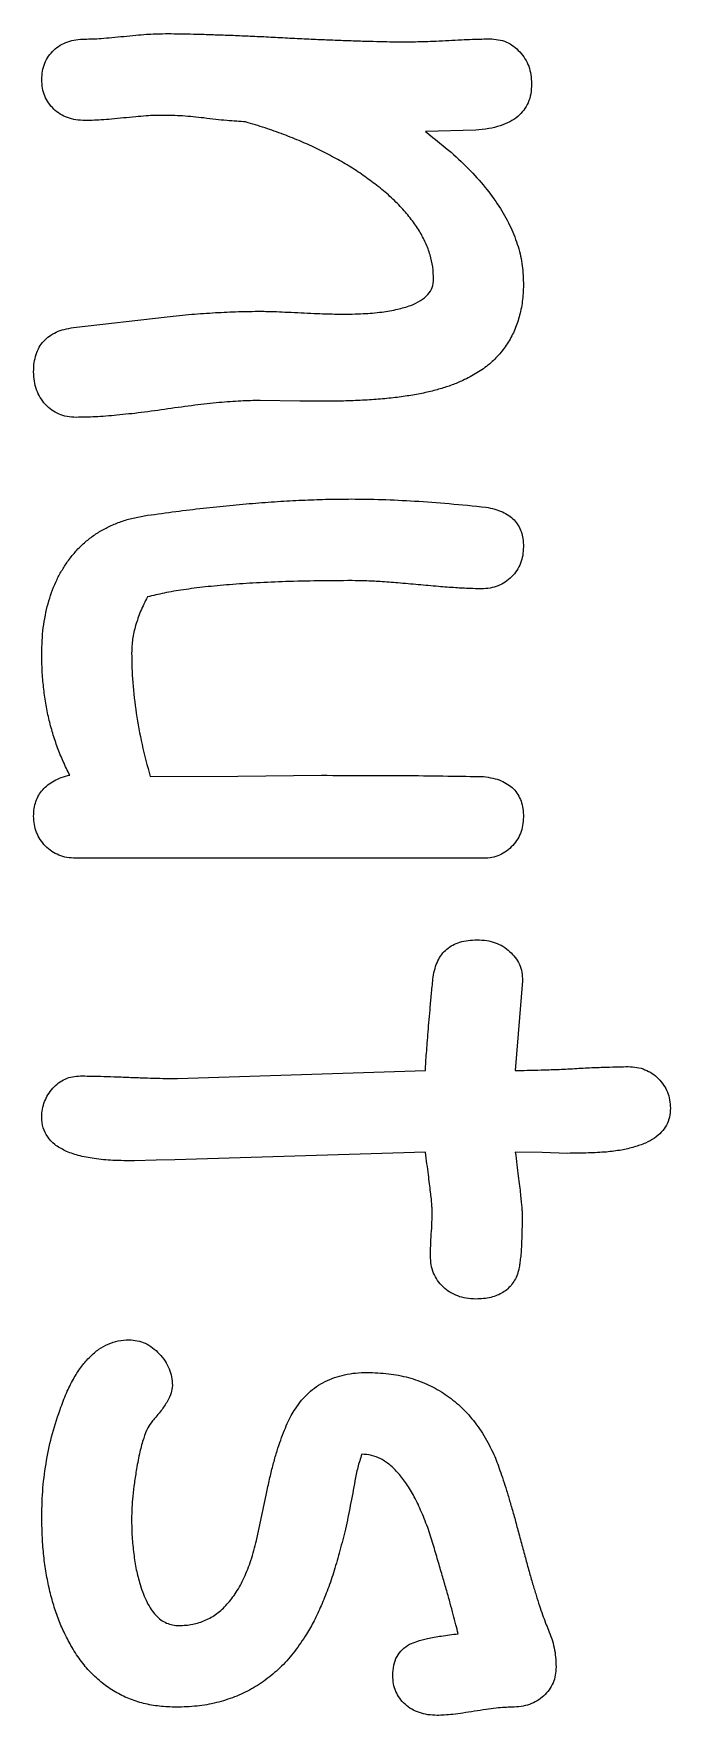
# Model space of a CAD drawing. Header units: millimetres. Extents: x -51 to 558, y -75 to 27.
# Drawn here: x -45.548 to -44.448, y -19.084 to -16.178 of the extents above; entities that cross this region are included whole.
import ezdxf

# ---------------------------------------------------------------- set-up
doc = ezdxf.new("R2010")
doc.units = ezdxf.units.MM

msp = doc.modelspace()

# ---------------------------------------------------------------- linework, layer by layer
at = {"color": 7, "linetype": 'Continuous', "lineweight": 25}
for p, q in [((-44.7843, -16.3446), (-44.8711, -16.3471)), ((-45.4791, -16.6857), (-45.3177, -16.6669)), ((-45.088, -16.8126), (-45.157, -16.8117)), ((-45.0128, -16.8126), (-45.088, -16.8126)), ((-45.3468, -17.4616), (-45.1954, -17.4609)), ((-45.1954, -17.4609), (-45.0505, -17.4594)), ((-44.7746, -17.6027), (-45.4755, -17.6027)), ((-44.7034, -17.8145), (-44.7159, -17.9695)), ((-45.2998, -17.9836), (-44.8711, -17.9695)), ((-45.3364, -18.1246), (-45.3737, -18.1255)), ((-45.304, -18.124), (-45.3364, -18.1246)), ((-44.8711, -18.1105), (-45.304, -18.124)), ((-44.6692, -18.1112), (-44.7159, -18.1105)), ((-44.6255, -18.1127), (-44.6692, -18.1112)), ((-45.163, -18.7815), (-45.146, -18.7008))]:
    msp.add_line(p, q, dxfattribs=at)
for points, knots in [([(-45.5342, -16.2574), (-45.5339, -16.2523), (-45.5335, -16.2426), (-45.5293, -16.2289), (-45.523, -16.2164), (-45.5136, -16.206), (-45.5025, -16.1974), (-45.4893, -16.1915), (-45.4748, -16.1875), (-45.4645, -16.1872), (-45.4592, -16.187)], [0, 0, 0, 0, 0.130287, 0.251674, 0.370343, 0.489381, 0.611917, 0.734021, 0.862252, 1, 1, 1, 1]), ([(-45.4592, -16.187), (-45.455, -16.187), (-45.4458, -16.1869), (-45.4305, -16.1859), (-45.4124, -16.1843), (-45.3924, -16.1824), (-45.3725, -16.1805), (-45.3543, -16.1789), (-45.3389, -16.1779), (-45.3296, -16.1778), (-45.3254, -16.1778)], [0, 0, 0, 0, 0.093657, 0.207205, 0.342409, 0.49918, 0.65595, 0.791155, 0.906343, 1, 1, 1, 1]), ([(-45.3254, -16.1778), (-45.3187, -16.1777), (-45.3048, -16.1777), (-45.283, -16.1783), (-45.2593, -16.1785), (-45.2337, -16.1797), (-45.2063, -16.1803), (-45.1771, -16.1819), (-45.146, -16.183), (-45.1136, -16.185), (-45.0812, -16.1863), (-45.05, -16.188), (-45.0208, -16.1889), (-44.9934, -16.1902), (-44.9678, -16.1907), (-44.9441, -16.1916), (-44.9222, -16.1916), (-44.9082, -16.1918), (-44.9015, -16.1919)], [0, 0, 0, 0, 0.047291, 0.098749, 0.154364, 0.214683, 0.279676, 0.348344, 0.421685, 0.499747, 0.577783, 0.651148, 0.720314, 0.784806, 0.845109, 0.901256, 0.952707, 1, 1, 1, 1]), ([(-44.9015, -16.1919), (-44.897, -16.1918), (-44.8872, -16.1917), (-44.871, -16.1912), (-44.8519, -16.1906), (-44.8309, -16.1894), (-44.81, -16.1884), (-44.7909, -16.1874), (-44.7747, -16.187), (-44.7649, -16.1869), (-44.7605, -16.1868)], [0, 0, 0, 0, 0.095256, 0.209278, 0.345197, 0.499969, 0.6563, 0.790722, 0.906305, 1, 1, 1, 1]), ([(-44.7605, -16.1868), (-44.7554, -16.187), (-44.7454, -16.1875), (-44.7312, -16.1918), (-44.7185, -16.199), (-44.7079, -16.2091), (-44.6988, -16.2208), (-44.6922, -16.2342), (-44.6885, -16.249), (-44.688, -16.2593), (-44.6877, -16.2646)], [0, 0, 0, 0, 0.128251, 0.2501, 0.369533, 0.492725, 0.618274, 0.74001, 0.866213, 1, 1, 1, 1]), ([(-45.4594, -16.3279), (-45.4648, -16.3276), (-45.475, -16.3272), (-45.4896, -16.3234), (-45.5025, -16.317), (-45.5138, -16.3085), (-45.5228, -16.2977), (-45.5294, -16.2854), (-45.5335, -16.2718), (-45.5339, -16.2622), (-45.5342, -16.2574)], [0, 0, 0, 0, 0.138356, 0.267015, 0.388627, 0.511573, 0.633922, 0.751298, 0.873091, 1, 1, 1, 1]), ([(-44.6877, -16.2646), (-44.688, -16.2704), (-44.6886, -16.2814), (-44.6929, -16.2971), (-44.701, -16.3104), (-44.7116, -16.3218), (-44.7256, -16.3308), (-44.7425, -16.3376), (-44.7624, -16.3424), (-44.7767, -16.3439), (-44.7843, -16.3446)], [0, 0, 0, 0, 0.12268, 0.235219, 0.342683, 0.450181, 0.566621, 0.693751, 0.837368, 1, 1, 1, 1]), ([(-45.3263, -16.3189), (-45.3304, -16.3189), (-45.3396, -16.319), (-45.3548, -16.32), (-45.3729, -16.3216), (-45.3928, -16.3234), (-45.4127, -16.3255), (-45.4307, -16.3267), (-45.446, -16.3278), (-45.4553, -16.3279), (-45.4594, -16.3279)], [0, 0, 0, 0, 0.092482, 0.206605, 0.342496, 0.500062, 0.655984, 0.791744, 0.905867, 1, 1, 1, 1]), ([(-45.2544, -16.3235), (-45.2666, -16.3221), (-45.2904, -16.3194), (-45.3145, -16.319), (-45.3263, -16.3189)], [0, 0, 0, 0, 0.5071842, 1, 1, 1, 1]), ([(-45.1819, -16.3303), (-45.1871, -16.33), (-45.1979, -16.3292), (-45.2152, -16.328), (-45.2342, -16.3259), (-45.2475, -16.3243), (-45.2544, -16.3235)], [0, 0, 0, 0, 0.212331, 0.449025, 0.710648, 1, 1, 1, 1]), ([(-44.9555, -16.4397), (-44.9632, -16.4339), (-44.9787, -16.4223), (-45.0032, -16.4061), (-45.0296, -16.3914), (-45.057, -16.3768), (-45.0862, -16.3639), (-45.1166, -16.3516), (-45.1487, -16.3403), (-45.1707, -16.3337), (-45.1819, -16.3303)], [0, 0, 0, 0, 0.1134857, 0.2292774, 0.3487342, 0.4715305, 0.5967527, 0.727364, 0.8613318, 1, 1, 1, 1]), ([(-44.8711, -16.3471), (-44.8577, -16.3575), (-44.832, -16.3776), (-44.7974, -16.4097), (-44.7681, -16.4421), (-44.7441, -16.4748), (-44.7251, -16.5077), (-44.7118, -16.5409), (-44.7033, -16.5745), (-44.7023, -16.5971), (-44.7018, -16.6083)], [0, 0, 0, 0, 0.15795, 0.303492, 0.438501, 0.563702, 0.679993, 0.790393, 0.895807, 1, 1, 1, 1]), ([(-44.857, -16.6021), (-44.8573, -16.595), (-44.8579, -16.5808), (-44.8628, -16.5597), (-44.8705, -16.5388), (-44.8816, -16.5183), (-44.8955, -16.4981), (-44.9126, -16.4781), (-44.9326, -16.4582), (-44.9477, -16.446), (-44.9555, -16.4397)], [0, 0, 0, 0, 0.107864, 0.216891, 0.329292, 0.446099, 0.57105, 0.703053, 0.846477, 1, 1, 1, 1]), ([(-45.0162, -16.6625), (-45.0037, -16.6624), (-44.9805, -16.6621), (-44.948, -16.6594), (-44.9205, -16.6547), (-44.8978, -16.6484), (-44.8799, -16.64), (-44.8667, -16.6297), (-44.8583, -16.6166), (-44.8574, -16.6069), (-44.857, -16.6021)], [0, 0, 0, 0, 0.201254, 0.376942, 0.526872, 0.653448, 0.756742, 0.844695, 0.92269, 1, 1, 1, 1]), ([(-44.7018, -16.6083), (-44.702, -16.618), (-44.7025, -16.6369), (-44.7078, -16.6639), (-44.7159, -16.6888), (-44.7275, -16.7113), (-44.7424, -16.7315), (-44.7606, -16.7495), (-44.7821, -16.765), (-44.7982, -16.773), (-44.8065, -16.7771)], [0, 0, 0, 0, 0.1378201, 0.2672613, 0.389253, 0.5076956, 0.625517, 0.7442163, 0.8689356, 1, 1, 1, 1]), ([(-45.3177, -16.6669), (-45.3035, -16.6654), (-45.2757, -16.6625), (-45.2346, -16.6598), (-45.1949, -16.6579), (-45.1689, -16.6576), (-45.1561, -16.6574)], [0, 0, 0, 0, 0.264002, 0.517822, 0.763098, 1, 1, 1, 1]), ([(-45.1561, -16.6574), (-45.1521, -16.6575), (-45.1428, -16.6577), (-45.1272, -16.6581), (-45.1079, -16.6591), (-45.0862, -16.6601), (-45.0645, -16.6612), (-45.0452, -16.6618), (-45.0295, -16.6623), (-45.0202, -16.6624), (-45.0162, -16.6625)], [0, 0, 0, 0, 0.086566, 0.198341, 0.335395, 0.499245, 0.663096, 0.801659, 0.913434, 1, 1, 1, 1]), ([(-45.5483, -16.7621), (-45.5481, -16.7568), (-45.5478, -16.7465), (-45.5443, -16.7322), (-45.5391, -16.7194), (-45.5312, -16.7087), (-45.5212, -16.6999), (-45.5091, -16.6931), (-45.4949, -16.6881), (-45.4845, -16.6865), (-45.4791, -16.6857)], [0, 0, 0, 0, 0.140083, 0.265928, 0.382568, 0.496297, 0.60886, 0.728064, 0.855817, 1, 1, 1, 1]), ([(-45.4749, -16.8408), (-45.4801, -16.8407), (-45.4903, -16.8403), (-45.5045, -16.8355), (-45.5175, -16.8287), (-45.5283, -16.8187), (-45.5372, -16.8067), (-45.5437, -16.7931), (-45.5475, -16.778), (-45.548, -16.7675), (-45.5483, -16.7621)], [0, 0, 0, 0, 0.130353, 0.251275, 0.369977, 0.49304, 0.61598, 0.739545, 0.866001, 1, 1, 1, 1]), ([(-44.8065, -16.7771), (-44.8126, -16.7798), (-44.8254, -16.7854), (-44.8461, -16.7918), (-44.8687, -16.7978), (-44.8936, -16.8026), (-44.9204, -16.8065), (-44.9494, -16.8096), (-44.9804, -16.8115), (-45.0018, -16.8122), (-45.0128, -16.8126)], [0, 0, 0, 0, 0.095207, 0.197443, 0.308846, 0.428263, 0.557285, 0.695121, 0.84294, 1, 1, 1, 1]), ([(-45.157, -16.8117), (-45.168, -16.8119), (-45.1916, -16.8124), (-45.2292, -16.8152), (-45.2712, -16.8199), (-45.3162, -16.8263), (-45.361, -16.8328), (-45.403, -16.837), (-45.4404, -16.8403), (-45.4639, -16.8407), (-45.4749, -16.8408)], [0, 0, 0, 0, 0.103543, 0.221141, 0.353733, 0.5007, 0.647666, 0.779498, 0.897147, 1, 1, 1, 1]), ([(-45.3514, -17.0101), (-45.3352, -17.0079), (-45.3032, -17.0034), (-45.2558, -16.9977), (-45.2097, -16.9929), (-45.165, -16.9889), (-45.1217, -16.9858), (-45.0797, -16.9836), (-45.0391, -16.9822), (-45.0125, -16.982), (-44.9994, -16.9819)], [0, 0, 0, 0, 0.139095, 0.274161, 0.405228, 0.532329, 0.65488, 0.774164, 0.88898, 1, 1, 1, 1]), ([(-44.9994, -16.9819), (-44.9818, -16.9821), (-44.9453, -16.9825), (-44.8888, -16.9853), (-44.8289, -16.9897), (-44.7878, -16.9939), (-44.7666, -16.996)], [0, 0, 0, 0, 0.226787, 0.468926, 0.72661, 1, 1, 1, 1]), ([(-44.7666, -16.996), (-44.7615, -16.997), (-44.7518, -16.9988), (-44.7385, -17.0037), (-44.7271, -17.0099), (-44.7176, -17.0176), (-44.7105, -17.0274), (-44.7053, -17.0384), (-44.7025, -17.0509), (-44.702, -17.0597), (-44.7018, -17.0644)], [0, 0, 0, 0, 0.148989, 0.283829, 0.404744, 0.5201, 0.633195, 0.747407, 0.866654, 1, 1, 1, 1]), ([(-45.491, -17.0921), (-45.4869, -17.0866), (-45.4788, -17.0756), (-45.4647, -17.0608), (-45.449, -17.048), (-45.4323, -17.0366), (-45.414, -17.0274), (-45.3945, -17.0195), (-45.3734, -17.0139), (-45.3589, -17.0114), (-45.3514, -17.0101)], [0, 0, 0, 0, 0.123458, 0.245921, 0.366073, 0.487044, 0.608814, 0.733986, 0.864166, 1, 1, 1, 1]), ([(-44.7018, -17.0644), (-44.7021, -17.0694), (-44.7025, -17.0791), (-44.7065, -17.093), (-44.7128, -17.1057), (-44.722, -17.1166), (-44.7327, -17.1259), (-44.7455, -17.1323), (-44.7595, -17.1364), (-44.7695, -17.1369), (-44.7746, -17.1371)], [0, 0, 0, 0, 0.13079, 0.252116, 0.374646, 0.498532, 0.620942, 0.741767, 0.867301, 1, 1, 1, 1]), ([(-45.5342, -17.2497), (-45.534, -17.242), (-45.5338, -17.2269), (-45.5319, -17.2045), (-45.5282, -17.1833), (-45.5237, -17.1629), (-45.5174, -17.1438), (-45.5103, -17.1254), (-45.5014, -17.1081), (-45.4944, -17.0974), (-45.491, -17.0921)], [0, 0, 0, 0, 0.139536, 0.274233, 0.404826, 0.528884, 0.65029, 0.76894, 0.885382, 1, 1, 1, 1]), ([(-44.9979, -17.123), (-45.0177, -17.1231), (-45.056, -17.1232), (-45.1112, -17.1245), (-45.162, -17.1267), (-45.2084, -17.1297), (-45.2505, -17.1336), (-45.2881, -17.1384), (-45.3215, -17.1439), (-45.342, -17.1489), (-45.3517, -17.1512)], [0, 0, 0, 0, 0.167329, 0.322923, 0.465593, 0.596641, 0.714915, 0.82176, 0.916715, 1, 1, 1, 1]), ([(-44.7746, -17.1371), (-44.7811, -17.137), (-44.7959, -17.1368), (-44.8206, -17.1353), (-44.8505, -17.1331), (-44.8837, -17.13), (-44.9173, -17.127), (-44.948, -17.1248), (-44.9744, -17.1233), (-44.9905, -17.1231), (-44.9979, -17.123)], [0, 0, 0, 0, 0.08768, 0.198149, 0.33246, 0.488686, 0.645894, 0.784134, 0.901488, 1, 1, 1, 1]), ([(-45.3517, -17.1512), (-45.3557, -17.1594), (-45.3637, -17.1752), (-45.3722, -17.1997), (-45.378, -17.2239), (-45.3786, -17.24), (-45.379, -17.248)], [0, 0, 0, 0, 0.269077, 0.52457, 0.764824, 1, 1, 1, 1]), ([(-45.4857, -17.4589), (-45.4896, -17.4513), (-45.4975, -17.4359), (-45.5071, -17.4117), (-45.5155, -17.3869), (-45.5224, -17.3611), (-45.5276, -17.3345), (-45.5313, -17.307), (-45.5339, -17.2787), (-45.5341, -17.2594), (-45.5342, -17.2497)], [0, 0, 0, 0, 0.119073, 0.238527, 0.359681, 0.481701, 0.607061, 0.734252, 0.865822, 1, 1, 1, 1]), ([(-45.379, -17.248), (-45.3786, -17.2651), (-45.3779, -17.2999), (-45.3712, -17.3527), (-45.3615, -17.407), (-45.3518, -17.4431), (-45.3468, -17.4616)], [0, 0, 0, 0, 0.237229, 0.482048, 0.735478, 1, 1, 1, 1]), ([(-45.5483, -17.5301), (-45.5482, -17.5256), (-45.548, -17.517), (-45.5446, -17.5048), (-45.5398, -17.4938), (-45.5329, -17.4839), (-45.5238, -17.4757), (-45.5129, -17.4686), (-45.5001, -17.4628), (-45.4906, -17.4603), (-45.4857, -17.4589)], [0, 0, 0, 0, 0.130056, 0.248739, 0.363012, 0.477522, 0.593446, 0.717955, 0.851242, 1, 1, 1, 1]), ([(-45.0505, -17.4594), (-45.0245, -17.4595), (-44.9743, -17.4596), (-44.9016, -17.4596), (-44.8343, -17.4607), (-44.7912, -17.4613), (-44.7706, -17.4616)], [0, 0, 0, 0, 0.2787286, 0.5385605, 0.7787278, 1, 1, 1, 1]), ([(-44.7706, -17.4616), (-44.7652, -17.4624), (-44.7549, -17.464), (-44.7407, -17.4682), (-44.7287, -17.4746), (-44.7187, -17.4825), (-44.7111, -17.4925), (-44.7054, -17.504), (-44.7025, -17.5173), (-44.702, -17.5266), (-44.7018, -17.5315)], [0, 0, 0, 0, 0.1491249, 0.283978, 0.4045306, 0.5188667, 0.6306991, 0.7449291, 0.8668827, 1, 1, 1, 1]), ([(-45.4755, -17.6027), (-45.4806, -17.6024), (-45.4906, -17.602), (-45.5046, -17.5978), (-45.5174, -17.5913), (-45.5283, -17.5821), (-45.5371, -17.5708), (-45.5437, -17.5583), (-45.5475, -17.5445), (-45.548, -17.535), (-45.5483, -17.5301)], [0, 0, 0, 0, 0.1330346, 0.2588865, 0.3800181, 0.5054443, 0.6299405, 0.7510721, 0.8727052, 1, 1, 1, 1]), ([(-44.7018, -17.5315), (-44.7021, -17.5364), (-44.7025, -17.5461), (-44.7067, -17.5599), (-44.7131, -17.5727), (-44.7225, -17.5835), (-44.7333, -17.5927), (-44.746, -17.5989), (-44.7599, -17.6027), (-44.7695, -17.6027), (-44.7746, -17.6027)], [0, 0, 0, 0, 0.1297132, 0.2542045, 0.3758098, 0.5017266, 0.6264118, 0.7471426, 0.868748, 1, 1, 1, 1]), ([(-44.8579, -17.8083), (-44.8569, -17.8032), (-44.8551, -17.7935), (-44.8502, -17.7802), (-44.8434, -17.7687), (-44.8343, -17.7595), (-44.8238, -17.7523), (-44.8113, -17.7471), (-44.797, -17.7444), (-44.7869, -17.744), (-44.7816, -17.7437)], [0, 0, 0, 0, 0.139964, 0.264778, 0.383079, 0.496618, 0.609323, 0.727491, 0.85694, 1, 1, 1, 1]), ([(-44.7816, -17.7437), (-44.7762, -17.744), (-44.7656, -17.7445), (-44.7506, -17.7483), (-44.737, -17.7545), (-44.7254, -17.7634), (-44.7156, -17.7739), (-44.7083, -17.7861), (-44.704, -17.7999), (-44.7036, -17.8095), (-44.7034, -17.8145)], [0, 0, 0, 0, 0.138766, 0.267963, 0.391718, 0.515826, 0.637532, 0.754853, 0.87427, 1, 1, 1, 1]), ([(-44.8711, -17.9695), (-44.8709, -17.9648), (-44.8705, -17.9547), (-44.8693, -17.939), (-44.868, -17.9214), (-44.8665, -17.9021), (-44.8647, -17.8811), (-44.8627, -17.8584), (-44.8605, -17.8339), (-44.8588, -17.8171), (-44.8579, -17.8083)], [0, 0, 0, 0, 0.087345, 0.185737, 0.293745, 0.414092, 0.544061, 0.685013, 0.836948, 1, 1, 1, 1]), ([(-45.5342, -18.0501), (-45.534, -18.0455), (-45.5337, -18.0363), (-45.5296, -18.0232), (-45.5239, -18.0109), (-45.5155, -18.0001), (-45.5055, -17.9908), (-45.4939, -17.9838), (-45.4809, -17.9797), (-45.472, -17.9792), (-45.4674, -17.9789)], [0, 0, 0, 0, 0.128392, 0.253133, 0.374892, 0.502478, 0.629025, 0.752016, 0.873453, 1, 1, 1, 1]), ([(-45.4674, -17.9789), (-45.4622, -17.979), (-45.4505, -17.9791), (-45.4313, -17.9796), (-45.4086, -17.9802), (-45.3836, -17.9814), (-45.3586, -17.9822), (-45.3359, -17.9829), (-45.3167, -17.9834), (-45.3051, -17.9835), (-45.2998, -17.9836)], [0, 0, 0, 0, 0.093391, 0.209162, 0.343374, 0.500025, 0.656626, 0.792153, 0.906609, 1, 1, 1, 1]), ([(-44.7159, -17.9695), (-44.709, -17.9694), (-44.6941, -17.9693), (-44.6701, -17.9685), (-44.6428, -17.9678), (-44.6136, -17.9662), (-44.5851, -17.9645), (-44.5596, -17.9638), (-44.5386, -17.963), (-44.5261, -17.9629), (-44.5206, -17.9628)], [0, 0, 0, 0, 0.10603, 0.229019, 0.368953, 0.524805, 0.677278, 0.808194, 0.915399, 1, 1, 1, 1]), ([(-44.5206, -17.9628), (-44.5156, -17.9631), (-44.5058, -17.9636), (-44.4918, -17.9676), (-44.4791, -17.9742), (-44.4683, -17.9835), (-44.4593, -17.9944), (-44.4524, -18.0068), (-44.4487, -18.0205), (-44.4481, -18.0301), (-44.4479, -18.0349)], [0, 0, 0, 0, 0.1317412, 0.2581884, 0.3781824, 0.5042018, 0.6289886, 0.7498948, 0.8721031, 1, 1, 1, 1]), ([(-44.4479, -18.0349), (-44.4482, -18.0401), (-44.4489, -18.0502), (-44.4541, -18.0645), (-44.4634, -18.0765), (-44.4756, -18.0872), (-44.4916, -18.0956), (-44.5109, -18.1024), (-44.5335, -18.1077), (-44.5498, -18.1095), (-44.5585, -18.1105)], [0, 0, 0, 0, 0.104897, 0.203353, 0.303405, 0.409989, 0.530595, 0.6667, 0.822709, 1, 1, 1, 1]), ([(-45.3737, -18.1255), (-45.3863, -18.1255), (-45.4097, -18.1255), (-45.4424, -18.1224), (-45.4703, -18.1173), (-45.4933, -18.1092), (-45.5116, -18.0986), (-45.5245, -18.0848), (-45.5331, -18.0684), (-45.5338, -18.0563), (-45.5342, -18.0501)], [0, 0, 0, 0, 0.191214, 0.35631, 0.499929, 0.621241, 0.726128, 0.817889, 0.906391, 1, 1, 1, 1]), ([(-44.8594, -18.2141), (-44.8595, -18.2123), (-44.8597, -18.208), (-44.8601, -18.2004), (-44.861, -18.1907), (-44.8623, -18.1788), (-44.8642, -18.1648), (-44.8661, -18.1486), (-44.8686, -18.1303), (-44.8702, -18.1174), (-44.8711, -18.1105)], [0, 0, 0, 0, 0.052881, 0.124865, 0.218245, 0.333078, 0.469397, 0.624854, 0.801811, 1, 1, 1, 1]), ([(-44.7159, -18.1105), (-44.715, -18.1179), (-44.7132, -18.1317), (-44.7107, -18.1512), (-44.7088, -18.1682), (-44.7068, -18.1827), (-44.706, -18.1948), (-44.7046, -18.2044), (-44.7043, -18.2116), (-44.7041, -18.2155), (-44.704, -18.217)], [0, 0, 0, 0, 0.207437, 0.389868, 0.54934, 0.6861, 0.799705, 0.890798, 0.956753, 1, 1, 1, 1]), ([(-44.5585, -18.1105), (-44.5687, -18.1111), (-44.5911, -18.1124), (-44.6134, -18.1126), (-44.6255, -18.1127)], [0, 0, 0, 0, 0.45751, 1, 1, 1, 1]), ([(-44.8625, -18.2897), (-44.8624, -18.2839), (-44.8622, -18.2714), (-44.861, -18.252), (-44.8598, -18.2326), (-44.8595, -18.2199), (-44.8594, -18.2141)], [0, 0, 0, 0, 0.230179, 0.498546, 0.769821, 1, 1, 1, 1]), ([(-44.704, -18.217), (-44.7041, -18.2232), (-44.7043, -18.235), (-44.7043, -18.2519), (-44.7052, -18.2672), (-44.7056, -18.2808), (-44.7067, -18.2927), (-44.7082, -18.3029), (-44.7092, -18.3115), (-44.7107, -18.3166), (-44.7113, -18.3188)], [0, 0, 0, 0, 0.180952, 0.346826, 0.495595, 0.629301, 0.746117, 0.846042, 0.931037, 1, 1, 1, 1]), ([(-44.7843, -18.3645), (-44.7897, -18.3642), (-44.8003, -18.3638), (-44.8153, -18.3596), (-44.8291, -18.3533), (-44.8407, -18.3438), (-44.8506, -18.3327), (-44.8574, -18.3196), (-44.8619, -18.3052), (-44.8623, -18.295), (-44.8625, -18.2897)], [0, 0, 0, 0, 0.135006, 0.261162, 0.383985, 0.506955, 0.62944, 0.74903, 0.87043, 1, 1, 1, 1]), ([(-44.7113, -18.3188), (-44.7126, -18.3225), (-44.7152, -18.3296), (-44.7213, -18.3389), (-44.7285, -18.347), (-44.7372, -18.3533), (-44.7471, -18.3585), (-44.7584, -18.3619), (-44.7709, -18.3642), (-44.7797, -18.3644), (-44.7843, -18.3645)], [0, 0, 0, 0, 0.125721, 0.244328, 0.356982, 0.472431, 0.590371, 0.715078, 0.852548, 1, 1, 1, 1]), ([(-45.5011, -18.5512), (-45.4976, -18.542), (-45.491, -18.5245), (-45.4788, -18.5009), (-45.4658, -18.4806), (-45.4514, -18.4642), (-45.4362, -18.4511), (-45.4196, -18.4418), (-45.402, -18.436), (-45.3898, -18.4353), (-45.3836, -18.435)], [0, 0, 0, 0, 0.167079, 0.317421, 0.451901, 0.574983, 0.687624, 0.792252, 0.895799, 1, 1, 1, 1]), ([(-45.3836, -18.435), (-45.3787, -18.4353), (-45.3691, -18.4359), (-45.355, -18.4405), (-45.3423, -18.4485), (-45.3309, -18.459), (-45.3209, -18.4711), (-45.3138, -18.4846), (-45.3091, -18.4989), (-45.3087, -18.5089), (-45.3084, -18.5139)], [0, 0, 0, 0, 0.121765, 0.241285, 0.364, 0.495187, 0.626987, 0.751743, 0.87476, 1, 1, 1, 1]), ([(-45.0959, -18.5543), (-45.0925, -18.5492), (-45.0857, -18.5393), (-45.0731, -18.5266), (-45.0596, -18.5155), (-45.0445, -18.5068), (-45.0282, -18.4998), (-45.0106, -18.495), (-44.9917, -18.4918), (-44.9785, -18.4916), (-44.9718, -18.4914)], [0, 0, 0, 0, 0.12571, 0.24781, 0.366306, 0.485786, 0.605897, 0.730092, 0.862051, 1, 1, 1, 1]), ([(-44.9718, -18.4914), (-44.9595, -18.4918), (-44.9354, -18.4926), (-44.9007, -18.4993), (-44.8689, -18.5106), (-44.8396, -18.5262), (-44.8135, -18.5466), (-44.7898, -18.5711), (-44.7692, -18.6003), (-44.7583, -18.6221), (-44.7527, -18.6334)], [0, 0, 0, 0, 0.133576, 0.25966, 0.38016, 0.497347, 0.615617, 0.736862, 0.864372, 1, 1, 1, 1]), ([(-45.3084, -18.5139), (-45.309, -18.5182), (-45.3102, -18.5277), (-45.3173, -18.5423), (-45.3284, -18.5585), (-45.3378, -18.5693), (-45.3431, -18.5752)], [0, 0, 0, 0, 0.178036, 0.399819, 0.670302, 1, 1, 1, 1]), ([(-45.5342, -18.7399), (-45.5338, -18.7235), (-45.5332, -18.6912), (-45.5263, -18.6433), (-45.5167, -18.5964), (-45.5063, -18.5662), (-45.5011, -18.5512)], [0, 0, 0, 0, 0.254397, 0.503935, 0.752321, 1, 1, 1, 1]), ([(-45.146, -18.7008), (-45.1442, -18.6925), (-45.1407, -18.6766), (-45.1353, -18.6535), (-45.1293, -18.6324), (-45.1231, -18.6131), (-45.1168, -18.5957), (-45.1102, -18.5801), (-45.1035, -18.5663), (-45.0984, -18.5581), (-45.0959, -18.5543)], [0, 0, 0, 0, 0.1638629, 0.3153087, 0.4565065, 0.5859101, 0.7050627, 0.8141955, 0.9123413, 1, 1, 1, 1]), ([(-45.3431, -18.5752), (-45.3459, -18.5791), (-45.3524, -18.5883), (-45.3588, -18.6067), (-45.3655, -18.6302), (-45.3687, -18.648), (-45.3704, -18.6579)], [0, 0, 0, 0, 0.1649376, 0.381133, 0.6599655, 1, 1, 1, 1]), ([(-45.3704, -18.6579), (-45.3717, -18.666), (-45.3743, -18.6817), (-45.3767, -18.7043), (-45.3788, -18.7249), (-45.3789, -18.738), (-45.379, -18.7443)], [0, 0, 0, 0, 0.284752, 0.547703, 0.7844, 1, 1, 1, 1]), ([(-44.9811, -18.6325), (-44.9836, -18.6402), (-44.9886, -18.6552), (-44.9915, -18.6708), (-44.993, -18.6784)], [0, 0, 0, 0, 0.510332, 1, 1, 1, 1]), ([(-44.8658, -18.763), (-44.8697, -18.7528), (-44.8772, -18.7335), (-44.8896, -18.7069), (-44.903, -18.6844), (-44.9171, -18.6659), (-44.9319, -18.6512), (-44.9475, -18.6405), (-44.9641, -18.6339), (-44.9755, -18.633), (-44.9811, -18.6325)], [0, 0, 0, 0, 0.177548, 0.336324, 0.477342, 0.602606, 0.714172, 0.814941, 0.908385, 1, 1, 1, 1]), ([(-44.7527, -18.6334), (-44.751, -18.6376), (-44.7473, -18.6467), (-44.7422, -18.6614), (-44.7366, -18.6779), (-44.7306, -18.6961), (-44.7248, -18.7162), (-44.7183, -18.7379), (-44.7121, -18.7616), (-44.7053, -18.7864), (-44.6987, -18.8111), (-44.6923, -18.8345), (-44.6863, -18.8561), (-44.6798, -18.8757), (-44.6747, -18.8938), (-44.669, -18.9097), (-44.6637, -18.9238), (-44.6602, -18.9326), (-44.6586, -18.9367)], [0, 0, 0, 0, 0.0432785, 0.0926436, 0.1468226, 0.2073637, 0.2732041, 0.3447594, 0.4216558, 0.5042711, 0.5868863, 0.6631134, 0.7338097, 0.7985261, 0.8579887, 0.9108553, 0.9582665, 1, 1, 1, 1]), ([(-44.993, -18.6784), (-44.9956, -18.6928), (-45.0006, -18.7207), (-45.009, -18.7611), (-45.0187, -18.7984), (-45.0284, -18.8331), (-45.0391, -18.8649), (-45.0509, -18.8937), (-45.0628, -18.92), (-45.0721, -18.9359), (-45.0766, -18.9435)], [0, 0, 0, 0, 0.157142, 0.304687, 0.442198, 0.570986, 0.690932, 0.802366, 0.905026, 1, 1, 1, 1]), ([(-45.4839, -18.9634), (-45.4879, -18.9558), (-45.496, -18.9404), (-45.5064, -18.9161), (-45.5149, -18.8902), (-45.522, -18.863), (-45.5275, -18.8343), (-45.5315, -18.8041), (-45.5336, -18.7724), (-45.534, -18.7509), (-45.5342, -18.7399)], [0, 0, 0, 0, 0.11109, 0.224935, 0.342309, 0.463267, 0.589258, 0.720764, 0.857192, 1, 1, 1, 1]), ([(-45.379, -18.7443), (-45.3789, -18.7547), (-45.3786, -18.7749), (-45.3755, -18.8042), (-45.3715, -18.8318), (-45.3667, -18.8492), (-45.3644, -18.8576)], [0, 0, 0, 0, 0.273246, 0.528376, 0.771872, 1, 1, 1, 1]), ([(-44.8147, -18.9429), (-44.8159, -18.9377), (-44.8185, -18.9266), (-44.8233, -18.9091), (-44.8285, -18.8895), (-44.8344, -18.868), (-44.8413, -18.8446), (-44.8489, -18.8192), (-44.8569, -18.7917), (-44.8628, -18.7728), (-44.8658, -18.763)], [0, 0, 0, 0, 0.086044, 0.182386, 0.291026, 0.41083, 0.540993, 0.682329, 0.83597, 1, 1, 1, 1]), ([(-45.2972, -18.9288), (-45.2892, -18.9284), (-45.2735, -18.9277), (-45.2513, -18.9202), (-45.2309, -18.9086), (-45.2131, -18.8919), (-45.1971, -18.8709), (-45.1837, -18.8451), (-45.1715, -18.8151), (-45.1659, -18.7932), (-45.163, -18.7815)], [0, 0, 0, 0, 0.110422, 0.216345, 0.322166, 0.432423, 0.552969, 0.685978, 0.834005, 1, 1, 1, 1]), ([(-45.3644, -18.8576), (-45.3626, -18.8632), (-45.3592, -18.8738), (-45.3528, -18.8884), (-45.3456, -18.9007), (-45.3375, -18.9109), (-45.3287, -18.9191), (-45.3188, -18.9246), (-45.3082, -18.9282), (-45.3009, -18.9286), (-45.2972, -18.9288)], [0, 0, 0, 0, 0.167995, 0.316857, 0.452802, 0.573329, 0.68588, 0.791722, 0.894905, 1, 1, 1, 1]), ([(-45.0766, -18.9435), (-45.0832, -18.9536), (-45.0961, -18.9731), (-45.1189, -18.9991), (-45.1441, -19.0209), (-45.1713, -19.039), (-45.2009, -19.0528), (-45.2325, -19.0627), (-45.2664, -19.0688), (-45.2897, -19.0695), (-45.3016, -19.0699)], [0, 0, 0, 0, 0.132802, 0.259717, 0.3815, 0.501409, 0.620147, 0.742204, 0.867898, 1, 1, 1, 1]), ([(-44.8987, -18.9612), (-44.8944, -18.9594), (-44.8844, -18.9551), (-44.866, -18.9507), (-44.8422, -18.9463), (-44.8245, -18.9441), (-44.8147, -18.9429)], [0, 0, 0, 0, 0.159442, 0.378866, 0.657031, 1, 1, 1, 1]), ([(-44.6586, -18.9367), (-44.6566, -18.9416), (-44.6525, -18.9515), (-44.6484, -18.9671), (-44.6459, -18.9834), (-44.6456, -18.9944), (-44.6454, -19)], [0, 0, 0, 0, 0.243376, 0.492274, 0.742275, 1, 1, 1, 1]), ([(-45.3016, -19.0699), (-45.3114, -19.0695), (-45.3304, -19.0688), (-45.3582, -19.0639), (-45.3839, -19.0555), (-45.408, -19.0438), (-45.43, -19.0285), (-45.4502, -19.0101), (-45.4685, -18.9882), (-45.4787, -18.9718), (-45.4839, -18.9634)], [0, 0, 0, 0, 0.132226, 0.257204, 0.37834, 0.497728, 0.616917, 0.739146, 0.865954, 1, 1, 1, 1]), ([(-44.9275, -19.0152), (-44.9273, -19.0092), (-44.9268, -18.9978), (-44.9211, -18.9823), (-44.9117, -18.9696), (-44.9031, -18.964), (-44.8987, -18.9612)], [0, 0, 0, 0, 0.27832, 0.526057, 0.757897, 1, 1, 1, 1]), ([(-44.6454, -19), (-44.6456, -19.0049), (-44.6461, -19.0143), (-44.6502, -19.028), (-44.6572, -19.04), (-44.6665, -19.0507), (-44.678, -19.0592), (-44.6912, -19.0656), (-44.7062, -19.0691), (-44.7166, -19.0696), (-44.7221, -19.0699)], [0, 0, 0, 0, 0.125653, 0.244423, 0.362479, 0.483409, 0.60665, 0.730473, 0.859234, 1, 1, 1, 1]), ([(-44.8508, -19.084), (-44.8563, -19.0838), (-44.8668, -19.0835), (-44.8816, -19.0795), (-44.8951, -19.0737), (-44.9066, -19.0652), (-44.9159, -19.0548), (-44.9228, -19.0428), (-44.9268, -19.0294), (-44.9273, -19.02), (-44.9275, -19.0152)], [0, 0, 0, 0, 0.141442, 0.271415, 0.396888, 0.519711, 0.639914, 0.756056, 0.875516, 1, 1, 1, 1]), ([(-44.7221, -19.0699), (-44.7261, -19.07), (-44.7351, -19.0702), (-44.7499, -19.0716), (-44.7673, -19.0738), (-44.7865, -19.0769), (-44.8055, -19.0799), (-44.8229, -19.0822), (-44.8377, -19.0836), (-44.8468, -19.0839), (-44.8508, -19.084)], [0, 0, 0, 0, 0.093597, 0.207995, 0.343418, 0.499997, 0.656575, 0.790311, 0.906403, 1, 1, 1, 1])]:
    msp.add_open_spline(points, degree=3, knots=knots, dxfattribs=at)

doc.saveas('drawing.dxf')
